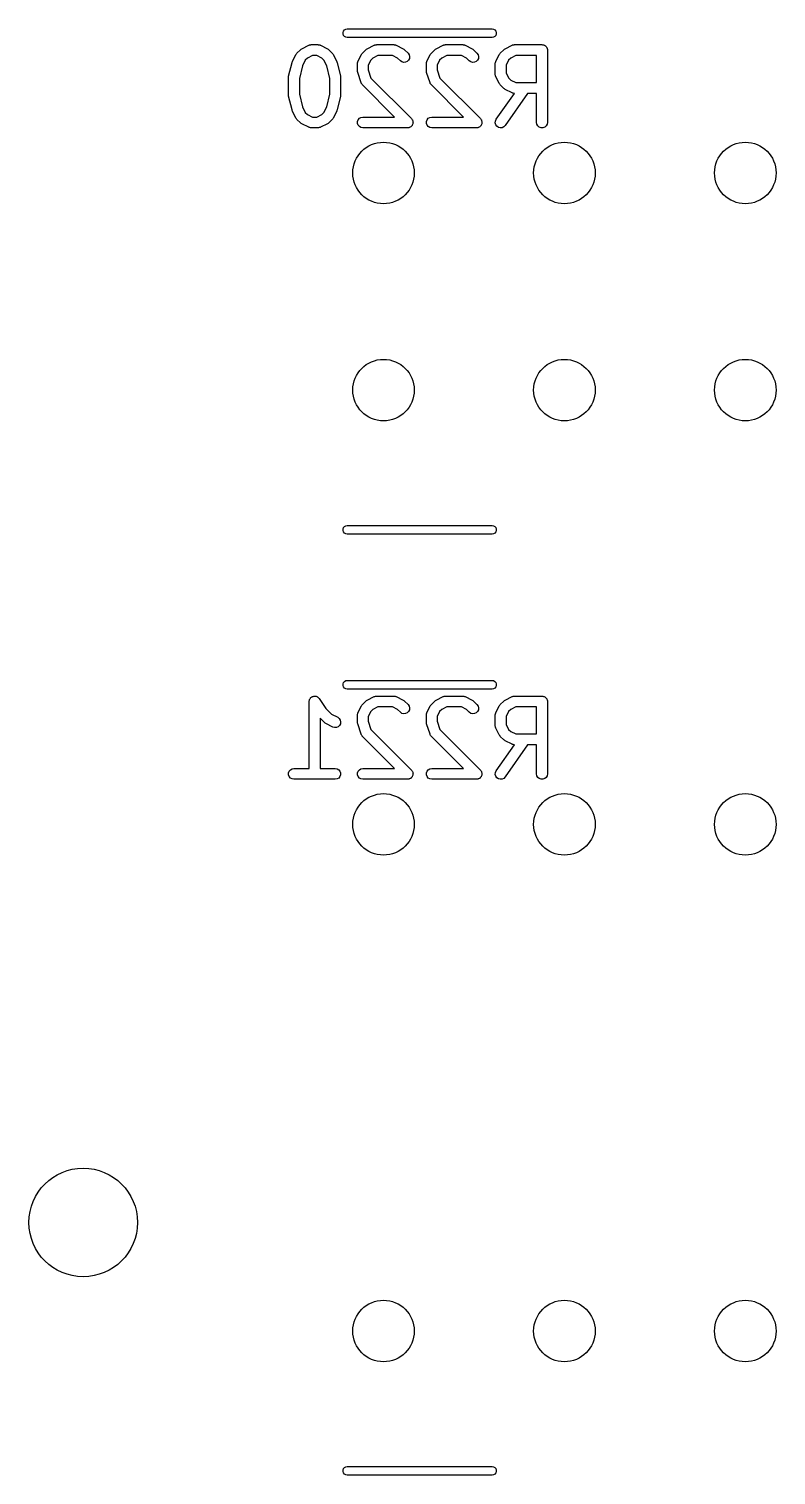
# Model space of a CAD drawing. Extents: x 25 to 326, y -201 to -21.
# Drawn here: x 97.6 to 107.92, y -177.99 to -158.01 of the extents above; entities that cross this region are included whole.
import ezdxf

# ---------------------------------------------------------------- set-up
doc = ezdxf.new("R2010")
doc.units = 0
doc.header["$MEASUREMENT"] = 0
doc.layers.add('BLACK', color=7, linetype='CONTINUOUS')

msp = doc.modelspace()

# ---------------------------------------------------------------- linework, layer by layer
at = {"layer": 'Black'}
for p, q in [((101.941, -158.06), (101.948, -158.04)), ((101.948, -158.04), (101.961, -158.024)), ((101.961, -158.024), (101.979, -158.014)), ((101.979, -158.014), (102, -158.01)), ((102, -158.01), (104, -158.01)), ((104, -158.01), (104.021, -158.014)), ((104.021, -158.014), (104.039, -158.024)), ((104.039, -158.024), (104.052, -158.04)), ((104.052, -158.04), (104.059, -158.06)), ((101.371, -158.283), (101.466, -158.235)), ((101.466, -158.235), (101.471, -158.234)), ((101.471, -158.234), (101.474, -158.232)), ((101.474, -158.232), (101.483, -158.23)), ((101.483, -158.23), (101.491, -158.228)), ((101.491, -158.228), (101.496, -158.228)), ((101.496, -158.228), (101.5, -158.227)), ((101.5, -158.227), (101.595, -158.227)), ((101.595, -158.227), (101.599, -158.228)), ((101.599, -158.228), (101.604, -158.228)), ((101.604, -158.228), (101.612, -158.23)), ((101.612, -158.23), (101.621, -158.232)), ((101.621, -158.232), (101.625, -158.234)), ((101.625, -158.234), (101.629, -158.235)), ((101.629, -158.235), (101.724, -158.283)), ((101.941, -158.08), (101.941, -158.06)), ((101.948, -158.1), (101.941, -158.08)), ((101.961, -158.116), (101.948, -158.1)), ((101.979, -158.126), (101.961, -158.116)), ((102, -158.13), (101.979, -158.126)), ((104, -158.13), (102, -158.13)), ((102.276, -158.283), (102.371, -158.235)), ((102.371, -158.235), (102.375, -158.234)), ((102.375, -158.234), (102.379, -158.232)), ((102.379, -158.232), (102.388, -158.23)), ((102.388, -158.23), (102.396, -158.228)), ((102.396, -158.228), (102.401, -158.228)), ((102.401, -158.228), (102.405, -158.227)), ((102.405, -158.227), (102.643, -158.227)), ((102.643, -158.227), (102.647, -158.228)), ((102.647, -158.228), (102.651, -158.228)), ((102.651, -158.228), (102.66, -158.23)), ((102.66, -158.23), (102.669, -158.232)), ((102.669, -158.232), (102.672, -158.234)), ((102.672, -158.234), (102.676, -158.235)), ((102.676, -158.235), (102.772, -158.283)), ((103.228, -158.283), (103.324, -158.235)), ((103.324, -158.235), (103.328, -158.234)), ((103.328, -158.234), (103.331, -158.232)), ((103.331, -158.232), (103.34, -158.23)), ((103.34, -158.23), (103.349, -158.228)), ((103.349, -158.228), (103.353, -158.228)), ((103.353, -158.228), (103.357, -158.227)), ((103.357, -158.227), (103.595, -158.227)), ((103.595, -158.227), (103.599, -158.228)), ((103.599, -158.228), (103.604, -158.228)), ((103.604, -158.228), (103.612, -158.23)), ((103.612, -158.23), (103.621, -158.232)), ((103.621, -158.232), (103.625, -158.234)), ((103.625, -158.234), (103.629, -158.235)), ((103.629, -158.235), (103.724, -158.283)), ((104.021, -158.126), (104, -158.13)), ((104.039, -158.116), (104.021, -158.126)), ((104.052, -158.1), (104.039, -158.116)), ((104.059, -158.08), (104.052, -158.1)), ((104.059, -158.06), (104.059, -158.08)), ((104.181, -158.283), (104.276, -158.235)), ((104.276, -158.235), (104.28, -158.234)), ((104.28, -158.234), (104.284, -158.232)), ((104.284, -158.232), (104.293, -158.23)), ((104.293, -158.23), (104.301, -158.228)), ((104.301, -158.228), (104.305, -158.228)), ((104.305, -158.228), (104.31, -158.227)), ((104.31, -158.227), (104.69, -158.227)), ((104.69, -158.227), (104.697, -158.229)), ((104.697, -158.229), (104.703, -158.229)), ((104.703, -158.229), (104.71, -158.231)), ((104.71, -158.231), (104.716, -158.232)), ((104.716, -158.232), (104.722, -158.235)), ((104.722, -158.235), (104.728, -158.237)), ((104.728, -158.237), (104.733, -158.242)), ((101.242, -158.459), (101.29, -158.364)), ((101.29, -158.364), (101.297, -158.354)), ((101.297, -158.354), (101.304, -158.345)), ((101.304, -158.345), (101.352, -158.297)), ((101.352, -158.297), (101.362, -158.29)), ((101.362, -158.29), (101.371, -158.283)), ((101.449, -158.412), (101.419, -158.442)), ((101.518, -158.377), (101.449, -158.412)), ((101.578, -158.377), (101.518, -158.377)), ((101.646, -158.412), (101.578, -158.377)), ((101.676, -158.442), (101.646, -158.412)), ((101.724, -158.283), (101.734, -158.29)), ((101.734, -158.29), (101.744, -158.297)), ((101.744, -158.297), (101.791, -158.345)), ((101.791, -158.345), (101.798, -158.354)), ((101.798, -158.354), (101.805, -158.364)), ((101.805, -158.364), (101.853, -158.459)), ((102.147, -158.459), (102.195, -158.364)), ((102.195, -158.364), (102.202, -158.354)), ((102.202, -158.354), (102.209, -158.345)), ((102.209, -158.345), (102.256, -158.297)), ((102.256, -158.297), (102.266, -158.29)), ((102.266, -158.29), (102.276, -158.283)), ((102.354, -158.412), (102.324, -158.442)), ((102.422, -158.377), (102.354, -158.412)), ((102.625, -158.377), (102.422, -158.377)), ((102.694, -158.412), (102.625, -158.377)), ((102.733, -158.451), (102.694, -158.412)), ((102.772, -158.283), (102.781, -158.29)), ((102.781, -158.29), (102.791, -158.297)), ((102.791, -158.297), (102.839, -158.345)), ((102.847, -158.441), (102.829, -158.459)), ((102.839, -158.345), (102.854, -158.366)), ((102.858, -158.417), (102.847, -158.441)), ((102.854, -158.366), (102.86, -158.391)), ((102.86, -158.391), (102.858, -158.417)), ((103.1, -158.459), (103.147, -158.364)), ((103.147, -158.364), (103.154, -158.354)), ((103.154, -158.354), (103.161, -158.345)), ((103.161, -158.345), (103.209, -158.297)), ((103.209, -158.297), (103.219, -158.29)), ((103.219, -158.29), (103.228, -158.283)), ((103.306, -158.412), (103.276, -158.442)), ((103.375, -158.377), (103.306, -158.412)), ((103.578, -158.377), (103.375, -158.377)), ((103.646, -158.412), (103.578, -158.377)), ((103.685, -158.451), (103.646, -158.412)), ((103.724, -158.283), (103.734, -158.29)), ((103.734, -158.29), (103.744, -158.297)), ((103.744, -158.297), (103.791, -158.345)), ((103.8, -158.441), (103.781, -158.459)), ((103.791, -158.345), (103.806, -158.366)), ((103.811, -158.417), (103.8, -158.441)), ((103.806, -158.366), (103.813, -158.391)), ((103.813, -158.391), (103.811, -158.417)), ((104.052, -158.459), (104.1, -158.364)), ((104.1, -158.364), (104.107, -158.354)), ((104.107, -158.354), (104.114, -158.345)), ((104.114, -158.345), (104.161, -158.297)), ((104.161, -158.297), (104.171, -158.29)), ((104.171, -158.29), (104.181, -158.283)), ((104.259, -158.412), (104.228, -158.442)), ((104.327, -158.377), (104.259, -158.412)), ((104.615, -158.377), (104.327, -158.377)), ((104.615, -158.751), (104.615, -158.377)), ((104.733, -158.242), (104.739, -158.245)), ((104.739, -158.245), (104.743, -158.25)), ((104.743, -158.25), (104.748, -158.254)), ((104.748, -158.254), (104.751, -158.26)), ((104.751, -158.26), (104.755, -158.265)), ((104.755, -158.265), (104.758, -158.271)), ((104.758, -158.271), (104.761, -158.277)), ((104.761, -158.277), (104.762, -158.283)), ((104.762, -158.283), (104.764, -158.289)), ((104.764, -158.289), (104.764, -158.296)), ((104.764, -158.296), (104.765, -158.302)), ((104.765, -158.302), (104.765, -159.302)), ((101.189, -158.665), (101.237, -158.475)), ((101.237, -158.475), (101.24, -158.467)), ((101.24, -158.467), (101.242, -158.459)), ((101.38, -158.519), (101.337, -158.693)), ((101.419, -158.442), (101.38, -158.519)), ((101.715, -158.519), (101.676, -158.442)), ((101.758, -158.693), (101.715, -158.519)), ((101.853, -158.459), (101.855, -158.467)), ((101.855, -158.467), (101.858, -158.475)), ((101.858, -158.475), (101.906, -158.665)), ((102.139, -158.493), (102.14, -158.489)), ((102.139, -158.588), (102.139, -158.493)), ((102.141, -158.6), (102.139, -158.588)), ((102.14, -158.484), (102.142, -158.476)), ((102.14, -158.489), (102.14, -158.484)), ((102.143, -158.612), (102.141, -158.6)), ((102.142, -158.476), (102.144, -158.467)), ((102.191, -158.755), (102.143, -158.612)), ((102.144, -158.467), (102.146, -158.463)), ((102.146, -158.463), (102.147, -158.459)), ((102.324, -158.442), (102.289, -158.511)), ((102.289, -158.511), (102.289, -158.576)), ((102.289, -158.576), (102.327, -158.69)), ((102.754, -158.466), (102.733, -158.451)), ((102.779, -158.472), (102.754, -158.466)), ((102.805, -158.47), (102.779, -158.472)), ((102.829, -158.459), (102.805, -158.47)), ((103.092, -158.484), (103.095, -158.476)), ((103.092, -158.489), (103.092, -158.484)), ((103.092, -158.493), (103.092, -158.489)), ((103.092, -158.588), (103.092, -158.493)), ((103.094, -158.6), (103.092, -158.588)), ((103.096, -158.612), (103.094, -158.6)), ((103.095, -158.476), (103.096, -158.467)), ((103.096, -158.467), (103.098, -158.463)), ((103.143, -158.755), (103.096, -158.612)), ((103.098, -158.463), (103.1, -158.459)), ((103.276, -158.442), (103.242, -158.511)), ((103.242, -158.511), (103.242, -158.576)), ((103.242, -158.576), (103.28, -158.69)), ((103.706, -158.466), (103.685, -158.451)), ((103.732, -158.472), (103.706, -158.466)), ((103.758, -158.47), (103.732, -158.472)), ((103.781, -158.459), (103.758, -158.47)), ((104.044, -158.493), (104.045, -158.489)), ((104.044, -158.636), (104.044, -158.493)), ((104.045, -158.64), (104.044, -158.636)), ((104.045, -158.484), (104.047, -158.476)), ((104.045, -158.489), (104.045, -158.484)), ((104.045, -158.644), (104.045, -158.64)), ((104.047, -158.476), (104.049, -158.467)), ((104.049, -158.467), (104.051, -158.463)), ((104.051, -158.463), (104.052, -158.459)), ((104.228, -158.442), (104.194, -158.511)), ((104.194, -158.511), (104.194, -158.618)), ((104.194, -158.618), (104.228, -158.687)), ((101.187, -158.683), (101.188, -158.674)), ((101.187, -158.921), (101.187, -158.683)), ((101.188, -158.674), (101.189, -158.665)), ((101.337, -158.693), (101.337, -158.912)), ((101.758, -158.912), (101.758, -158.693)), ((101.906, -158.665), (101.907, -158.674)), ((101.907, -158.674), (101.908, -158.683)), ((101.908, -158.683), (101.908, -158.921)), ((102.193, -158.758), (102.191, -158.755)), ((102.194, -158.763), (102.193, -158.758)), ((102.199, -158.77), (102.194, -158.763)), ((102.203, -158.778), (102.199, -158.77)), ((102.206, -158.78), (102.203, -158.778)), ((102.209, -158.784), (102.206, -158.78)), ((102.652, -159.227), (102.209, -158.784)), ((102.327, -158.69), (102.886, -159.249)), ((103.145, -158.758), (103.143, -158.755)), ((103.146, -158.763), (103.145, -158.758)), ((103.151, -158.77), (103.146, -158.763)), ((103.156, -158.778), (103.151, -158.77)), ((103.159, -158.78), (103.156, -158.778)), ((103.161, -158.784), (103.159, -158.78)), ((103.605, -159.227), (103.161, -158.784)), ((103.28, -158.69), (103.839, -159.249)), ((104.047, -158.653), (104.045, -158.644)), ((104.049, -158.661), (104.047, -158.653)), ((104.051, -158.665), (104.049, -158.661)), ((104.052, -158.669), (104.051, -158.665)), ((104.1, -158.764), (104.052, -158.669)), ((104.107, -158.774), (104.1, -158.764)), ((104.114, -158.784), (104.107, -158.774)), ((104.161, -158.832), (104.114, -158.784)), ((104.171, -158.838), (104.161, -158.832)), ((104.181, -158.846), (104.171, -158.838)), ((104.228, -158.687), (104.259, -158.717)), ((104.259, -158.717), (104.327, -158.751)), ((104.327, -158.751), (104.615, -158.751)), ((101.188, -158.93), (101.187, -158.921)), ((101.189, -158.94), (101.188, -158.93)), ((101.237, -159.13), (101.189, -158.94)), ((101.337, -158.912), (101.38, -159.086)), ((101.715, -159.086), (101.758, -158.912)), ((101.906, -158.94), (101.858, -159.13)), ((101.907, -158.93), (101.906, -158.94)), ((101.908, -158.921), (101.907, -158.93)), ((104.058, -159.259), (104.308, -158.901)), ((104.491, -158.901), (104.18, -159.345)), ((104.276, -158.893), (104.181, -158.846)), ((104.28, -158.895), (104.276, -158.893)), ((104.284, -158.897), (104.28, -158.895)), ((104.293, -158.898), (104.284, -158.897)), ((104.301, -158.901), (104.293, -158.898)), ((104.305, -158.9), (104.301, -158.901)), ((104.308, -158.901), (104.305, -158.9)), ((104.615, -158.901), (104.491, -158.901)), ((104.615, -159.302), (104.615, -158.901)), ((101.24, -159.138), (101.237, -159.13)), ((101.242, -159.145), (101.24, -159.138)), ((101.29, -159.241), (101.242, -159.145)), ((101.38, -159.086), (101.419, -159.163)), ((101.419, -159.163), (101.449, -159.193)), ((101.449, -159.193), (101.518, -159.227)), ((101.518, -159.227), (101.578, -159.227)), ((101.578, -159.227), (101.646, -159.193)), ((101.646, -159.193), (101.676, -159.163)), ((101.676, -159.163), (101.715, -159.086)), ((101.853, -159.145), (101.805, -159.241)), ((101.855, -159.138), (101.853, -159.145)), ((101.858, -159.13), (101.855, -159.138)), ((102.166, -159.245), (102.189, -159.232)), ((102.189, -159.232), (102.214, -159.227)), ((102.214, -159.227), (102.652, -159.227)), ((103.118, -159.245), (103.141, -159.232)), ((103.141, -159.232), (103.167, -159.227)), ((103.167, -159.227), (103.605, -159.227)), ((101.297, -159.25), (101.29, -159.241)), ((101.304, -159.26), (101.297, -159.25)), ((101.352, -159.308), (101.304, -159.26)), ((101.362, -159.315), (101.352, -159.308)), ((101.371, -159.322), (101.362, -159.315)), ((101.466, -159.369), (101.371, -159.322)), ((101.471, -159.371), (101.466, -159.369)), ((101.474, -159.373), (101.471, -159.371)), ((101.483, -159.374), (101.474, -159.373)), ((101.491, -159.377), (101.483, -159.374)), ((101.496, -159.377), (101.491, -159.377)), ((101.5, -159.377), (101.496, -159.377)), ((101.595, -159.377), (101.5, -159.377)), ((101.599, -159.377), (101.595, -159.377)), ((101.604, -159.377), (101.599, -159.377)), ((101.612, -159.374), (101.604, -159.377)), ((101.621, -159.373), (101.612, -159.374)), ((101.625, -159.371), (101.621, -159.373)), ((101.629, -159.369), (101.625, -159.371)), ((101.724, -159.322), (101.629, -159.369)), ((101.734, -159.315), (101.724, -159.322)), ((101.744, -159.308), (101.734, -159.315)), ((101.791, -159.26), (101.744, -159.308)), ((101.798, -159.25), (101.791, -159.26)), ((101.805, -159.241), (101.798, -159.25)), ((102.14, -159.289), (102.149, -159.265)), ((102.14, -159.315), (102.14, -159.289)), ((102.149, -159.34), (102.14, -159.315)), ((102.149, -159.265), (102.166, -159.245)), ((102.166, -159.36), (102.149, -159.34)), ((102.189, -159.373), (102.166, -159.36)), ((102.214, -159.377), (102.189, -159.373)), ((102.833, -159.377), (102.214, -159.377)), ((102.843, -159.376), (102.833, -159.377)), ((102.853, -159.375), (102.843, -159.376)), ((102.856, -159.373), (102.853, -159.375)), ((102.859, -159.373), (102.856, -159.373)), ((102.867, -159.368), (102.859, -159.373)), ((102.876, -159.364), (102.867, -159.368)), ((102.879, -159.361), (102.876, -159.364)), ((102.882, -159.36), (102.879, -159.361)), ((102.888, -159.352), (102.882, -159.36)), ((102.886, -159.249), (102.892, -159.257)), ((102.895, -159.345), (102.888, -159.352)), ((102.892, -159.257), (102.898, -159.265)), ((102.896, -159.342), (102.895, -159.345)), ((102.898, -159.34), (102.896, -159.342)), ((102.898, -159.265), (102.899, -159.268)), ((102.902, -159.331), (102.898, -159.34)), ((102.899, -159.268), (102.901, -159.271)), ((102.901, -159.271), (102.904, -159.28)), ((102.906, -159.322), (102.902, -159.331)), ((102.904, -159.28), (102.907, -159.289)), ((102.907, -159.315), (102.906, -159.319)), ((102.906, -159.319), (102.906, -159.322)), ((102.907, -159.289), (102.907, -159.293)), ((102.907, -159.293), (102.908, -159.296)), ((102.908, -159.296), (102.907, -159.306)), ((102.907, -159.306), (102.907, -159.315)), ((103.093, -159.289), (103.102, -159.265)), ((103.093, -159.315), (103.093, -159.289)), ((103.102, -159.34), (103.093, -159.315)), ((103.102, -159.265), (103.118, -159.245)), ((103.118, -159.36), (103.102, -159.34)), ((103.141, -159.373), (103.118, -159.36)), ((103.167, -159.377), (103.141, -159.373)), ((103.786, -159.377), (103.167, -159.377)), ((103.795, -159.376), (103.786, -159.377)), ((103.805, -159.375), (103.795, -159.376)), ((103.808, -159.373), (103.805, -159.375)), ((103.811, -159.373), (103.808, -159.373)), ((103.82, -159.368), (103.811, -159.373)), ((103.829, -159.364), (103.82, -159.368)), ((103.831, -159.361), (103.829, -159.364)), ((103.834, -159.36), (103.831, -159.361)), ((103.84, -159.352), (103.834, -159.36)), ((103.839, -159.249), (103.844, -159.257)), ((103.847, -159.345), (103.84, -159.352)), ((103.844, -159.257), (103.851, -159.265)), ((103.849, -159.342), (103.847, -159.345)), ((103.851, -159.34), (103.849, -159.342)), ((103.851, -159.265), (103.852, -159.268)), ((103.854, -159.331), (103.851, -159.34)), ((103.852, -159.268), (103.854, -159.271)), ((103.854, -159.271), (103.856, -159.28)), ((103.858, -159.322), (103.854, -159.331)), ((103.856, -159.28), (103.86, -159.289)), ((103.86, -159.315), (103.858, -159.319)), ((103.858, -159.319), (103.858, -159.322)), ((103.86, -159.289), (103.86, -159.293)), ((103.86, -159.293), (103.86, -159.296)), ((103.86, -159.296), (103.86, -159.306)), ((103.86, -159.306), (103.86, -159.315)), ((104.044, -159.309), (104.047, -159.283)), ((104.051, -159.334), (104.044, -159.309)), ((104.047, -159.283), (104.058, -159.259)), ((104.066, -159.355), (104.051, -159.334)), ((104.087, -159.37), (104.066, -159.355)), ((104.113, -159.377), (104.087, -159.37)), ((104.138, -159.375), (104.113, -159.377)), ((104.162, -159.364), (104.138, -159.375)), ((104.18, -159.345), (104.162, -159.364)), ((104.62, -159.328), (104.615, -159.302)), ((104.633, -159.351), (104.62, -159.328)), ((104.653, -159.367), (104.633, -159.351)), ((104.677, -159.376), (104.653, -159.367)), ((104.703, -159.376), (104.677, -159.376)), ((104.728, -159.367), (104.703, -159.376)), ((104.748, -159.351), (104.728, -159.367)), ((104.761, -159.328), (104.748, -159.351)), ((104.765, -159.302), (104.761, -159.328)), ((101.941, -164.92), (101.948, -164.9)), ((101.941, -164.94), (101.941, -164.92)), ((101.948, -164.96), (101.941, -164.94)), ((101.948, -164.9), (101.961, -164.884)), ((101.961, -164.976), (101.948, -164.96)), ((101.961, -164.884), (101.979, -164.874)), ((101.979, -164.986), (101.961, -164.976)), ((101.979, -164.874), (102, -164.87)), ((102, -164.99), (101.979, -164.986)), ((102, -164.87), (104, -164.87)), ((104, -164.99), (102, -164.99)), ((104, -164.87), (104.021, -164.874)), ((104.021, -164.986), (104, -164.99)), ((104.021, -164.874), (104.039, -164.884)), ((104.039, -164.976), (104.021, -164.986)), ((104.039, -164.884), (104.052, -164.9)), ((104.052, -164.96), (104.039, -164.976)), ((104.052, -164.9), (104.059, -164.92)), ((104.059, -164.94), (104.052, -164.96)), ((104.059, -164.92), (104.059, -164.94)), ((101.948, -167.04), (101.961, -167.024)), ((101.961, -167.024), (101.979, -167.014)), ((101.979, -167.014), (102, -167.01)), ((102, -167.01), (104, -167.01)), ((104, -167.01), (104.021, -167.014)), ((104.021, -167.014), (104.039, -167.024)), ((104.039, -167.024), (104.052, -167.04)), ((101.517, -167.234), (101.526, -167.232)), ((101.526, -167.232), (101.535, -167.229)), ((101.535, -167.229), (101.539, -167.229)), ((101.539, -167.229), (101.543, -167.228)), ((101.543, -167.228), (101.552, -167.229)), ((101.552, -167.229), (101.561, -167.229)), ((101.561, -167.229), (101.565, -167.23)), ((101.565, -167.23), (101.569, -167.23)), ((101.569, -167.23), (101.577, -167.234)), ((101.941, -167.06), (101.948, -167.04)), ((101.941, -167.08), (101.941, -167.06)), ((101.948, -167.1), (101.941, -167.08)), ((101.961, -167.116), (101.948, -167.1)), ((101.979, -167.126), (101.961, -167.116)), ((102, -167.13), (101.979, -167.126)), ((104, -167.13), (102, -167.13)), ((102.375, -167.234), (102.379, -167.232)), ((102.379, -167.232), (102.388, -167.23)), ((102.388, -167.23), (102.396, -167.228)), ((102.396, -167.228), (102.401, -167.228)), ((102.401, -167.228), (102.405, -167.227)), ((102.405, -167.227), (102.643, -167.227)), ((102.643, -167.227), (102.647, -167.228)), ((102.647, -167.228), (102.651, -167.228)), ((102.651, -167.228), (102.66, -167.23)), ((102.66, -167.23), (102.669, -167.232)), ((102.669, -167.232), (102.672, -167.234)), ((103.328, -167.234), (103.331, -167.232)), ((103.331, -167.232), (103.34, -167.23)), ((103.34, -167.23), (103.349, -167.228)), ((103.349, -167.228), (103.353, -167.228)), ((103.353, -167.228), (103.357, -167.227)), ((103.357, -167.227), (103.595, -167.227)), ((103.595, -167.227), (103.599, -167.228)), ((103.599, -167.228), (103.604, -167.228)), ((103.604, -167.228), (103.612, -167.23)), ((103.612, -167.23), (103.621, -167.232)), ((103.621, -167.232), (103.625, -167.234)), ((104.021, -167.126), (104, -167.13)), ((104.039, -167.116), (104.021, -167.126)), ((104.052, -167.1), (104.039, -167.116)), ((104.052, -167.04), (104.059, -167.06)), ((104.059, -167.08), (104.052, -167.1)), ((104.059, -167.06), (104.059, -167.08)), ((104.28, -167.234), (104.284, -167.232)), ((104.284, -167.232), (104.293, -167.23)), ((104.293, -167.23), (104.301, -167.228)), ((104.301, -167.228), (104.305, -167.228)), ((104.305, -167.228), (104.31, -167.227)), ((104.31, -167.227), (104.69, -167.227)), ((104.69, -167.227), (104.697, -167.229)), ((104.697, -167.229), (104.703, -167.229)), ((104.703, -167.229), (104.71, -167.231)), ((104.71, -167.231), (104.716, -167.232)), ((104.716, -167.232), (104.722, -167.235)), ((101.473, -167.294), (101.476, -167.286)), ((101.473, -167.298), (101.473, -167.294)), ((101.473, -167.302), (101.473, -167.298)), ((101.473, -168.227), (101.473, -167.302)), ((101.476, -167.286), (101.477, -167.277)), ((101.477, -167.277), (101.479, -167.273)), ((101.479, -167.273), (101.48, -167.269)), ((101.48, -167.269), (101.486, -167.262)), ((101.486, -167.262), (101.49, -167.254)), ((101.49, -167.254), (101.493, -167.252)), ((101.493, -167.252), (101.496, -167.248)), ((101.496, -167.248), (101.503, -167.243)), ((101.503, -167.243), (101.51, -167.237)), ((101.51, -167.237), (101.514, -167.236)), ((101.514, -167.236), (101.517, -167.234)), ((101.577, -167.234), (101.585, -167.237)), ((101.585, -167.237), (101.588, -167.24)), ((101.588, -167.24), (101.592, -167.242)), ((101.592, -167.242), (101.598, -167.248)), ((101.598, -167.248), (101.605, -167.254)), ((101.605, -167.254), (101.607, -167.258)), ((101.607, -167.258), (101.61, -167.261)), ((101.61, -167.261), (101.701, -167.397)), ((101.701, -167.397), (101.783, -167.479)), ((102.147, -167.459), (102.195, -167.364)), ((102.195, -167.364), (102.202, -167.354)), ((102.202, -167.354), (102.209, -167.345)), ((102.209, -167.345), (102.256, -167.297)), ((102.256, -167.297), (102.266, -167.29)), ((102.266, -167.29), (102.276, -167.283)), ((102.276, -167.283), (102.371, -167.235)), ((102.354, -167.412), (102.324, -167.442)), ((102.422, -167.377), (102.354, -167.412)), ((102.371, -167.235), (102.375, -167.234)), ((102.625, -167.377), (102.422, -167.377)), ((102.694, -167.412), (102.625, -167.377)), ((102.672, -167.234), (102.676, -167.235)), ((102.676, -167.235), (102.772, -167.283)), ((102.733, -167.451), (102.694, -167.412)), ((102.772, -167.283), (102.781, -167.29)), ((102.781, -167.29), (102.791, -167.297)), ((102.791, -167.297), (102.839, -167.345)), ((102.839, -167.345), (102.854, -167.366)), ((102.858, -167.417), (102.847, -167.441)), ((102.854, -167.366), (102.86, -167.391)), ((102.86, -167.391), (102.858, -167.417)), ((103.1, -167.459), (103.147, -167.364)), ((103.147, -167.364), (103.154, -167.354)), ((103.154, -167.354), (103.161, -167.345)), ((103.161, -167.345), (103.209, -167.297)), ((103.209, -167.297), (103.219, -167.29)), ((103.219, -167.29), (103.228, -167.283)), ((103.228, -167.283), (103.324, -167.235)), ((103.306, -167.412), (103.276, -167.442)), ((103.375, -167.377), (103.306, -167.412)), ((103.324, -167.235), (103.328, -167.234)), ((103.578, -167.377), (103.375, -167.377)), ((103.646, -167.412), (103.578, -167.377)), ((103.625, -167.234), (103.629, -167.235)), ((103.629, -167.235), (103.724, -167.283)), ((103.685, -167.451), (103.646, -167.412)), ((103.724, -167.283), (103.734, -167.29)), ((103.734, -167.29), (103.744, -167.297)), ((103.744, -167.297), (103.791, -167.345)), ((103.791, -167.345), (103.806, -167.366)), ((103.811, -167.417), (103.8, -167.441)), ((103.806, -167.366), (103.813, -167.391)), ((103.813, -167.391), (103.811, -167.417)), ((104.052, -167.459), (104.1, -167.364)), ((104.1, -167.364), (104.107, -167.354)), ((104.107, -167.354), (104.114, -167.345)), ((104.114, -167.345), (104.161, -167.297)), ((104.161, -167.297), (104.171, -167.29)), ((104.171, -167.29), (104.181, -167.283)), ((104.181, -167.283), (104.276, -167.235)), ((104.259, -167.412), (104.228, -167.442)), ((104.327, -167.377), (104.259, -167.412)), ((104.276, -167.235), (104.28, -167.234)), ((104.615, -167.377), (104.327, -167.377)), ((104.615, -167.751), (104.615, -167.377)), ((104.722, -167.235), (104.728, -167.237)), ((104.728, -167.237), (104.733, -167.242)), ((104.733, -167.242), (104.739, -167.245)), ((104.739, -167.245), (104.743, -167.25)), ((104.743, -167.25), (104.748, -167.254)), ((104.748, -167.254), (104.751, -167.26)), ((104.751, -167.26), (104.755, -167.265)), ((104.755, -167.265), (104.758, -167.271)), ((104.758, -167.271), (104.761, -167.277)), ((104.761, -167.277), (104.762, -167.283)), ((104.762, -167.283), (104.764, -167.289)), ((104.764, -167.289), (104.764, -167.296)), ((104.764, -167.296), (104.765, -167.302)), ((104.765, -167.302), (104.765, -168.302)), ((101.685, -167.594), (101.623, -167.531)), ((101.623, -167.531), (101.623, -168.227)), ((101.695, -167.6), (101.685, -167.594)), ((101.705, -167.608), (101.695, -167.6)), ((101.8, -167.655), (101.705, -167.608)), ((101.783, -167.479), (101.867, -167.521)), ((101.867, -167.521), (101.888, -167.537)), ((101.888, -167.537), (101.902, -167.558)), ((101.905, -167.609), (101.894, -167.633)), ((101.902, -167.558), (101.908, -167.584)), ((101.908, -167.584), (101.905, -167.609)), ((102.139, -167.493), (102.14, -167.489)), ((102.139, -167.588), (102.139, -167.493)), ((102.141, -167.6), (102.139, -167.588)), ((102.14, -167.484), (102.142, -167.476)), ((102.14, -167.489), (102.14, -167.484)), ((102.143, -167.612), (102.141, -167.6)), ((102.142, -167.476), (102.144, -167.467)), ((102.191, -167.755), (102.143, -167.612)), ((102.144, -167.467), (102.146, -167.463)), ((102.146, -167.463), (102.147, -167.459)), ((102.324, -167.442), (102.289, -167.511)), ((102.289, -167.511), (102.289, -167.576)), ((102.289, -167.576), (102.327, -167.69)), ((102.754, -167.466), (102.733, -167.451)), ((102.779, -167.472), (102.754, -167.466)), ((102.805, -167.47), (102.779, -167.472)), ((102.829, -167.459), (102.805, -167.47)), ((102.847, -167.441), (102.829, -167.459)), ((103.092, -167.484), (103.095, -167.476)), ((103.092, -167.489), (103.092, -167.484)), ((103.092, -167.493), (103.092, -167.489)), ((103.092, -167.588), (103.092, -167.493)), ((103.094, -167.6), (103.092, -167.588)), ((103.096, -167.612), (103.094, -167.6)), ((103.095, -167.476), (103.096, -167.467)), ((103.096, -167.467), (103.098, -167.463)), ((103.143, -167.755), (103.096, -167.612)), ((103.098, -167.463), (103.1, -167.459)), ((103.276, -167.442), (103.242, -167.511)), ((103.242, -167.511), (103.242, -167.576)), ((103.242, -167.576), (103.28, -167.69)), ((103.706, -167.466), (103.685, -167.451)), ((103.732, -167.472), (103.706, -167.466)), ((103.758, -167.47), (103.732, -167.472)), ((103.781, -167.459), (103.758, -167.47)), ((103.8, -167.441), (103.781, -167.459)), ((104.044, -167.493), (104.045, -167.489)), ((104.044, -167.636), (104.044, -167.493)), ((104.045, -167.484), (104.047, -167.476)), ((104.045, -167.489), (104.045, -167.484)), ((104.047, -167.476), (104.049, -167.467)), ((104.049, -167.467), (104.051, -167.463)), ((104.051, -167.463), (104.052, -167.459)), ((104.228, -167.442), (104.194, -167.511)), ((104.194, -167.511), (104.194, -167.618)), ((104.194, -167.618), (104.228, -167.687)), ((101.825, -167.663), (101.8, -167.655)), ((101.851, -167.661), (101.825, -167.663)), ((101.875, -167.651), (101.851, -167.661)), ((101.894, -167.633), (101.875, -167.651)), ((102.193, -167.758), (102.191, -167.755)), ((102.194, -167.763), (102.193, -167.758)), ((102.199, -167.77), (102.194, -167.763)), ((102.203, -167.778), (102.199, -167.77)), ((102.206, -167.78), (102.203, -167.778)), ((102.209, -167.784), (102.206, -167.78)), ((102.652, -168.227), (102.209, -167.784)), ((102.327, -167.69), (102.886, -168.249)), ((103.145, -167.758), (103.143, -167.755)), ((103.146, -167.763), (103.145, -167.758)), ((103.151, -167.77), (103.146, -167.763)), ((103.156, -167.778), (103.151, -167.77)), ((103.159, -167.78), (103.156, -167.778)), ((103.161, -167.784), (103.159, -167.78)), ((103.605, -168.227), (103.161, -167.784)), ((103.28, -167.69), (103.839, -168.249)), ((104.045, -167.64), (104.044, -167.636)), ((104.045, -167.644), (104.045, -167.64)), ((104.047, -167.653), (104.045, -167.644)), ((104.049, -167.661), (104.047, -167.653)), ((104.051, -167.665), (104.049, -167.661)), ((104.052, -167.669), (104.051, -167.665)), ((104.1, -167.764), (104.052, -167.669)), ((104.107, -167.774), (104.1, -167.764)), ((104.114, -167.784), (104.107, -167.774)), ((104.161, -167.832), (104.114, -167.784)), ((104.171, -167.838), (104.161, -167.832)), ((104.228, -167.687), (104.259, -167.717)), ((104.259, -167.717), (104.327, -167.751)), ((104.327, -167.751), (104.615, -167.751)), ((104.058, -168.259), (104.308, -167.901)), ((104.181, -167.846), (104.171, -167.838)), ((104.491, -167.901), (104.18, -168.345)), ((104.276, -167.893), (104.181, -167.846)), ((104.28, -167.895), (104.276, -167.893)), ((104.284, -167.897), (104.28, -167.895)), ((104.293, -167.898), (104.284, -167.897)), ((104.301, -167.901), (104.293, -167.898)), ((104.305, -167.9), (104.301, -167.901)), ((104.308, -167.901), (104.305, -167.9)), ((104.615, -167.901), (104.491, -167.901)), ((104.615, -168.302), (104.615, -167.901)), ((101.236, -168.232), (101.262, -168.227)), ((101.262, -168.227), (101.473, -168.227)), ((101.623, -168.227), (101.833, -168.227)), ((101.833, -168.227), (101.859, -168.232)), ((102.189, -168.232), (102.214, -168.227)), ((102.214, -168.227), (102.652, -168.227)), ((103.141, -168.232), (103.167, -168.227)), ((103.167, -168.227), (103.605, -168.227)), ((101.188, -168.289), (101.197, -168.265)), ((101.188, -168.315), (101.188, -168.289)), ((101.197, -168.34), (101.188, -168.315)), ((101.197, -168.265), (101.214, -168.245)), ((101.214, -168.36), (101.197, -168.34)), ((101.214, -168.245), (101.236, -168.232)), ((101.236, -168.373), (101.214, -168.36)), ((101.262, -168.377), (101.236, -168.373)), ((101.833, -168.377), (101.262, -168.377)), ((101.859, -168.373), (101.833, -168.377)), ((101.859, -168.232), (101.882, -168.245)), ((101.882, -168.36), (101.859, -168.373)), ((101.882, -168.245), (101.898, -168.265)), ((101.898, -168.34), (101.882, -168.36)), ((101.898, -168.265), (101.907, -168.289)), ((101.907, -168.315), (101.898, -168.34)), ((101.907, -168.289), (101.907, -168.315)), ((102.14, -168.289), (102.149, -168.265)), ((102.14, -168.315), (102.14, -168.289)), ((102.149, -168.34), (102.14, -168.315)), ((102.149, -168.265), (102.166, -168.245)), ((102.166, -168.36), (102.149, -168.34)), ((102.166, -168.245), (102.189, -168.232)), ((102.189, -168.373), (102.166, -168.36)), ((102.214, -168.377), (102.189, -168.373)), ((102.833, -168.377), (102.214, -168.377)), ((102.843, -168.376), (102.833, -168.377)), ((102.853, -168.375), (102.843, -168.376)), ((102.856, -168.373), (102.853, -168.375)), ((102.859, -168.373), (102.856, -168.373)), ((102.867, -168.368), (102.859, -168.373)), ((102.876, -168.364), (102.867, -168.368)), ((102.879, -168.361), (102.876, -168.364)), ((102.882, -168.36), (102.879, -168.361)), ((102.888, -168.352), (102.882, -168.36)), ((102.886, -168.249), (102.892, -168.257)), ((102.895, -168.345), (102.888, -168.352)), ((102.892, -168.257), (102.898, -168.265)), ((102.896, -168.342), (102.895, -168.345)), ((102.898, -168.34), (102.896, -168.342)), ((102.898, -168.265), (102.899, -168.268)), ((102.902, -168.331), (102.898, -168.34)), ((102.899, -168.268), (102.901, -168.271)), ((102.901, -168.271), (102.904, -168.28)), ((102.906, -168.322), (102.902, -168.331)), ((102.904, -168.28), (102.907, -168.289)), ((102.907, -168.315), (102.906, -168.319)), ((102.906, -168.319), (102.906, -168.322)), ((102.907, -168.289), (102.907, -168.293)), ((102.907, -168.293), (102.908, -168.296)), ((102.908, -168.296), (102.907, -168.306)), ((102.907, -168.306), (102.907, -168.315)), ((103.093, -168.289), (103.102, -168.265)), ((103.093, -168.315), (103.093, -168.289)), ((103.102, -168.34), (103.093, -168.315)), ((103.102, -168.265), (103.118, -168.245)), ((103.118, -168.36), (103.102, -168.34)), ((103.118, -168.245), (103.141, -168.232)), ((103.141, -168.373), (103.118, -168.36)), ((103.167, -168.377), (103.141, -168.373)), ((103.786, -168.377), (103.167, -168.377)), ((103.795, -168.376), (103.786, -168.377)), ((103.805, -168.375), (103.795, -168.376)), ((103.808, -168.373), (103.805, -168.375)), ((103.811, -168.373), (103.808, -168.373)), ((103.82, -168.368), (103.811, -168.373)), ((103.829, -168.364), (103.82, -168.368)), ((103.831, -168.361), (103.829, -168.364)), ((103.834, -168.36), (103.831, -168.361)), ((103.84, -168.352), (103.834, -168.36)), ((103.839, -168.249), (103.844, -168.257)), ((103.847, -168.345), (103.84, -168.352)), ((103.844, -168.257), (103.851, -168.265)), ((103.849, -168.342), (103.847, -168.345)), ((103.851, -168.34), (103.849, -168.342)), ((103.851, -168.265), (103.852, -168.268)), ((103.854, -168.331), (103.851, -168.34)), ((103.852, -168.268), (103.854, -168.271)), ((103.854, -168.271), (103.856, -168.28)), ((103.858, -168.322), (103.854, -168.331)), ((103.856, -168.28), (103.86, -168.289)), ((103.86, -168.315), (103.858, -168.319)), ((103.858, -168.319), (103.858, -168.322)), ((103.86, -168.289), (103.86, -168.293)), ((103.86, -168.293), (103.86, -168.296)), ((103.86, -168.296), (103.86, -168.306)), ((103.86, -168.306), (103.86, -168.315)), ((104.044, -168.309), (104.047, -168.283)), ((104.051, -168.334), (104.044, -168.309)), ((104.047, -168.283), (104.058, -168.259)), ((104.066, -168.355), (104.051, -168.334)), ((104.087, -168.37), (104.066, -168.355)), ((104.113, -168.377), (104.087, -168.37)), ((104.138, -168.375), (104.113, -168.377)), ((104.162, -168.364), (104.138, -168.375)), ((104.18, -168.345), (104.162, -168.364)), ((104.62, -168.328), (104.615, -168.302)), ((104.633, -168.351), (104.62, -168.328)), ((104.653, -168.367), (104.633, -168.351)), ((104.677, -168.376), (104.653, -168.367)), ((104.703, -168.376), (104.677, -168.376)), ((104.728, -168.367), (104.703, -168.376)), ((104.748, -168.351), (104.728, -168.367)), ((104.761, -168.328), (104.748, -168.351)), ((104.765, -168.302), (104.761, -168.328)), ((101.941, -177.92), (101.948, -177.9)), ((101.941, -177.94), (101.941, -177.92)), ((101.948, -177.96), (101.941, -177.94)), ((101.948, -177.9), (101.961, -177.884)), ((101.961, -177.976), (101.948, -177.96)), ((101.961, -177.884), (101.979, -177.874)), ((101.979, -177.986), (101.961, -177.976)), ((101.979, -177.874), (102, -177.87)), ((102, -177.99), (101.979, -177.986)), ((102, -177.87), (104, -177.87)), ((104, -177.99), (102, -177.99)), ((104, -177.87), (104.021, -177.874)), ((104.021, -177.986), (104, -177.99)), ((104.021, -177.874), (104.039, -177.884)), ((104.039, -177.976), (104.021, -177.986)), ((104.039, -177.884), (104.052, -177.9)), ((104.052, -177.96), (104.039, -177.976)), ((104.052, -177.9), (104.059, -177.92)), ((104.059, -177.94), (104.052, -177.96)), ((104.059, -177.92), (104.059, -177.94))]:
    msp.add_line(p, q, dxfattribs=at)
for centre, radius in [((102.5, -160), 0.425), ((105, -160), 0.425), ((107.5, -160), 0.425), ((102.5, -163), 0.425), ((105, -163), 0.425), ((107.5, -163), 0.425), ((102.5, -169), 0.425), ((105, -169), 0.425), ((107.5, -169), 0.425), ((98.35, -174.5), 0.75), ((102.5, -176), 0.425), ((105, -176), 0.425), ((107.5, -176), 0.425)]:
    msp.add_circle(centre, radius, dxfattribs=at)

doc.saveas('drawing.dxf')
